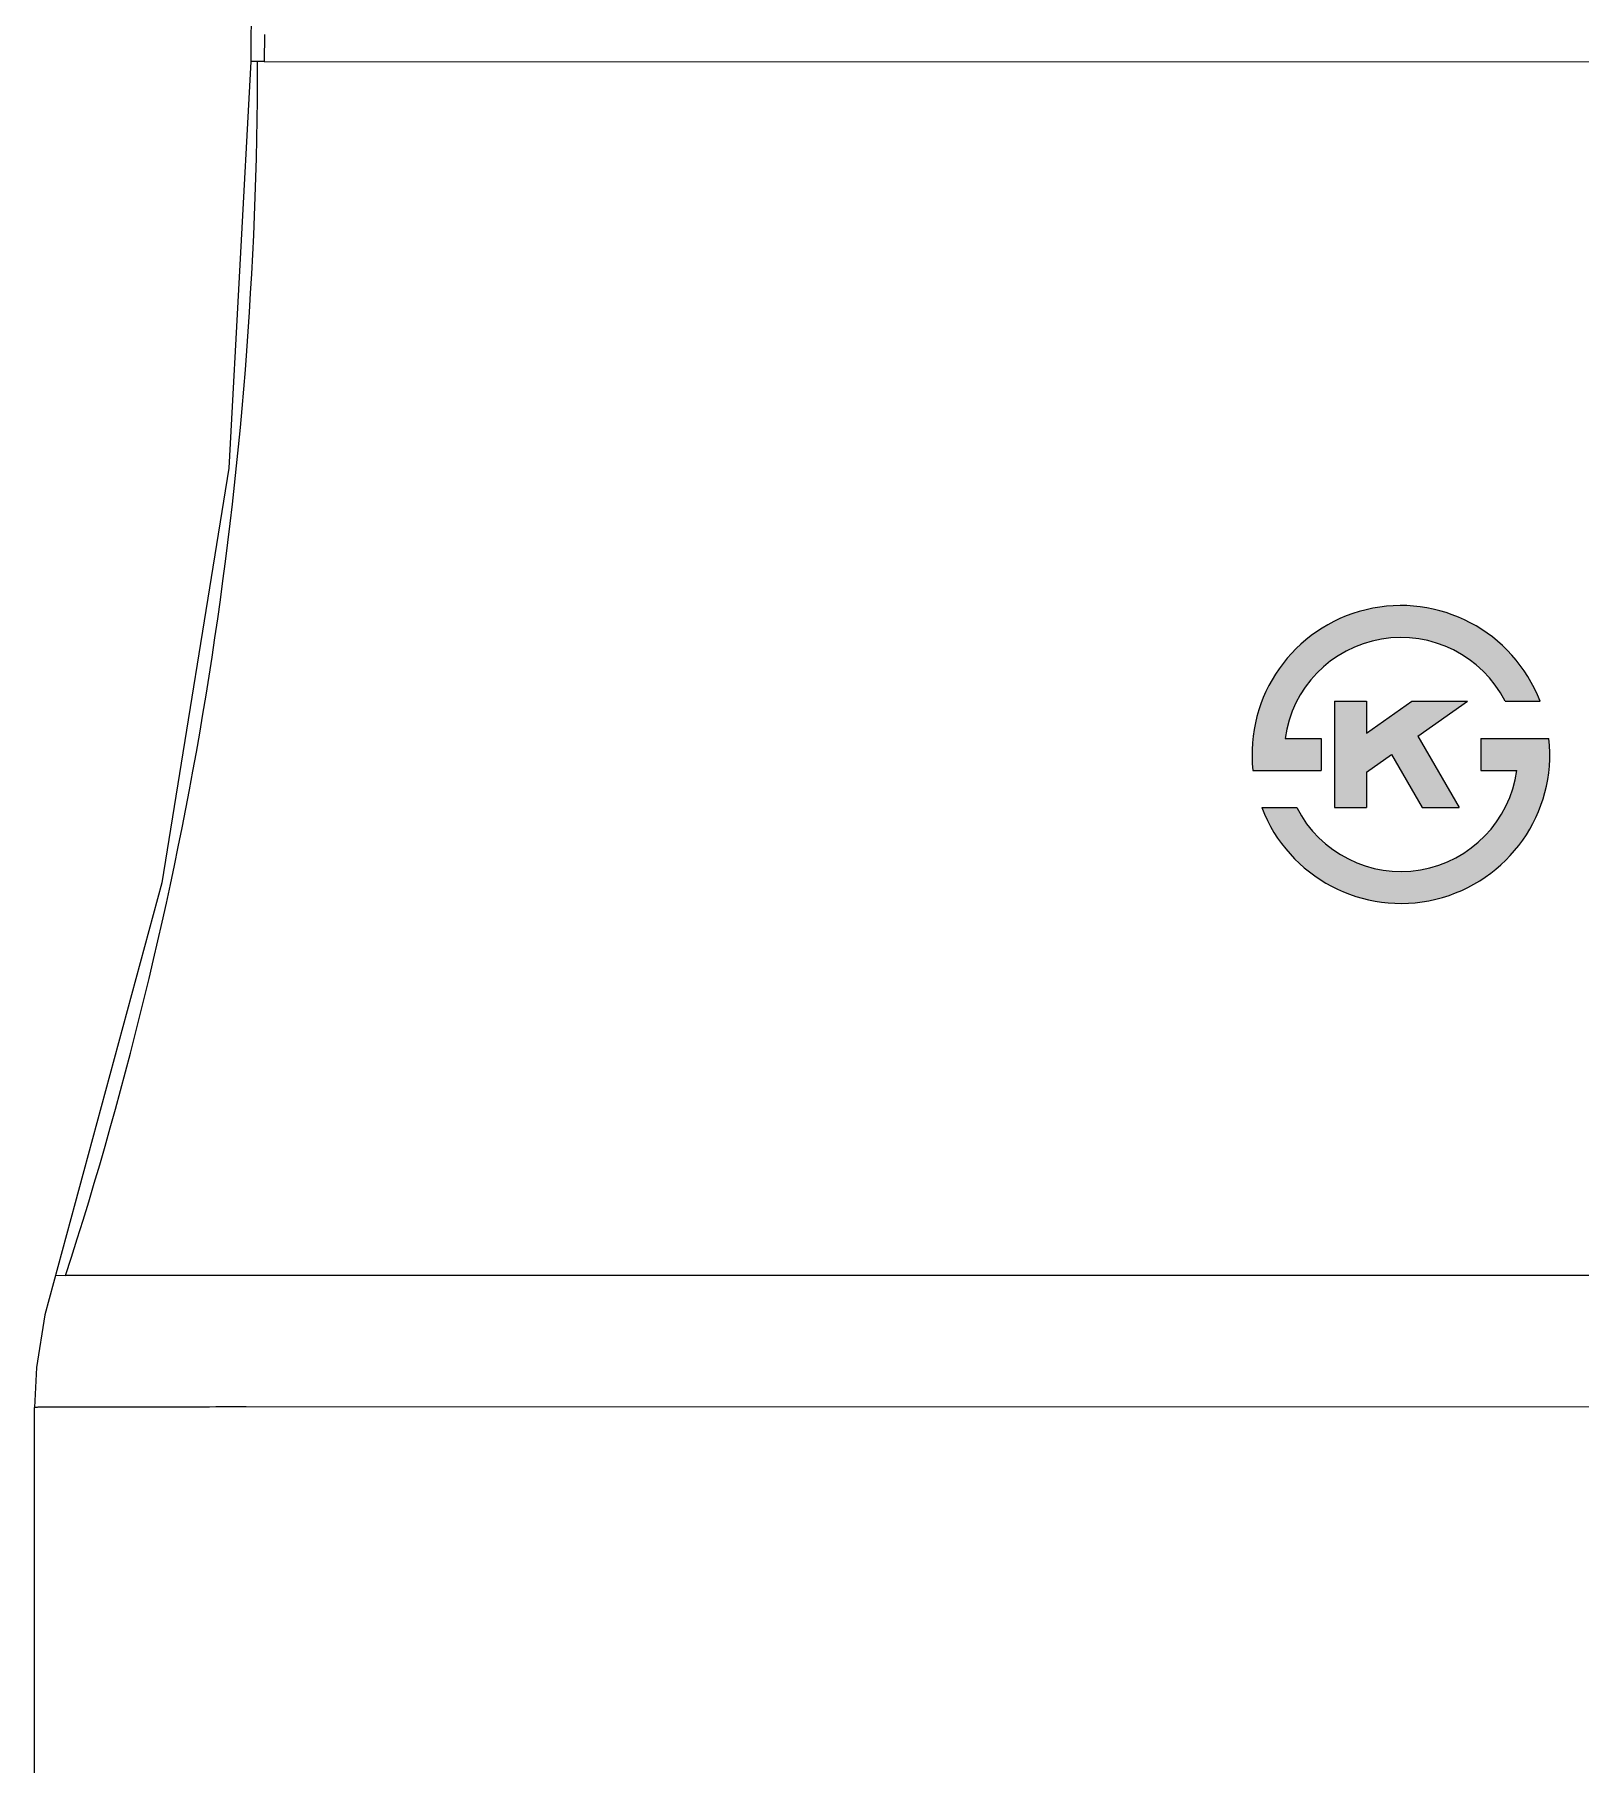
# Model space of a CAD drawing. Extents: x 39525 to 40119, y 15845 to 16265.
# Drawn here: x 39892.48 to 39910.64, y 16019.34 to 16039.67 of the extents above; entities that cross this region are included whole.
import ezdxf

# ---------------------------------------------------------------- set-up
doc = ezdxf.new("R2010")
doc.units = 0
doc.header["$LTSCALE"] = 7
doc.header["$MEASUREMENT"] = 0
doc.layers.get('0').update_dxf_attribs({"color": 2, "linetype": 'CONTINUOUS'})
doc.layers.add('D', color=2, linetype='CONTINUOUS')

msp = doc.modelspace()

# ---------------------------------------------------------------- hatches: boundary and pattern name
at = {"layer": 'D'}
h = msp.add_hatch(color=256, dxfattribs=at)
h.paths.add_polyline_path([(39910.27423, 16031.395), (39909.47181, 16031.395), (39909.47181, 16031.02), (39909.89646, 16031.02, -0.73408159), (39907.30956, 16030.5825), (39906.89972, 16030.5825, 0.878721)])
h.paths.add_polyline_path([(39908.78381, 16030.5825), (39909.21682, 16030.5825), (39908.73132, 16031.42342), (39909.1467, 16031.71427), (39908.49281, 16031.7142), (39908.12806, 16031.4588), (39908.12806, 16031.71416), (39907.75306, 16031.71412), (39907.75306, 16030.5825), (39908.12806, 16030.5825), (39908.12806, 16031.00101), (39908.42296, 16031.2075)])
h.paths.add_polyline_path([(39909.1467, 16031.71427), (39909.31556, 16031.8325), (39908.66176, 16031.8325), (39908.49281, 16031.7142)], flags=17)
h.paths.add_polyline_path([(39908.12806, 16031.71416), (39908.12806, 16031.8325), (39907.75306, 16031.8325), (39907.75306, 16031.71412)], flags=17)
h.paths.add_polyline_path([(39907.59681, 16031.02), (39907.59681, 16031.395), (39907.17215, 16031.395, -0.06019991), (39907.25602, 16031.71407), (39906.85921, 16031.71403, 0.10058524), (39906.79438, 16031.02)])
h.paths.add_polyline_path([(39909.75905, 16031.8325), (39910.16889, 16031.8325, 0.71494442), (39906.85921, 16031.71403), (39907.25602, 16031.71407, -0.64536207)])

# ---------------------------------------------------------------- linework, layer by layer
at = {"color": 7, "linetype": 'Continuous'}
for p, q in [((39895.04507, 16048.43019), (39895.02002, 16039.35204)), ((39895.17847, 16039.66827), (39895.17522, 16039.35013)), ((39895.02002, 16039.35205), (39895.01957, 16039.35204)), ((39895.17515, 16039.35039), (39895.02002, 16039.35205)), ((39895.17522, 16039.35013), (39939.72825, 16039.34996)), ((39892.72591, 16025.08642), (39892.84255, 16025.08299)), ((39942.23174, 16025.08274), (39892.84258, 16025.08296)), ((39892.47822, 16017.35015), (39892.47822, 16023.53418)), ((39942.47822, 16023.53762), (39894.96528, 16023.53838))]:
    msp.add_line(p, q, dxfattribs=at)
for p, q in [((39907.75306, 16031.8325), (39908.12806, 16031.8325)), ((39907.75306, 16031.8325), (39907.75306, 16030.5825)), ((39908.12806, 16031.4588), (39908.66176, 16031.8325)), ((39908.12806, 16031.8325), (39908.12806, 16031.4588)), ((39908.66176, 16031.8325), (39909.31556, 16031.8325)), ((39908.73132, 16031.42342), (39909.31556, 16031.8325)), ((39909.75905, 16031.8325), (39910.16889, 16031.8325)), ((39908.73132, 16031.42342), (39909.21682, 16030.5825)), ((39907.17215, 16031.395), (39907.59681, 16031.395)), ((39907.59681, 16031.395), (39907.59681, 16031.02)), ((39909.47181, 16031.395), (39910.27423, 16031.395)), ((39909.47181, 16031.395), (39909.47181, 16031.02)), ((39906.79438, 16031.02), (39907.59681, 16031.02)), ((39908.12806, 16031.00101), (39908.42296, 16031.2075)), ((39908.42296, 16031.2075), (39908.78381, 16030.5825)), ((39909.47181, 16031.02), (39909.89646, 16031.02)), ((39908.12806, 16031.00101), (39908.12806, 16030.5825)), ((39906.89972, 16030.5825), (39907.30956, 16030.5825)), ((39907.75306, 16030.5825), (39908.12806, 16030.5825)), ((39908.78381, 16030.5825), (39909.21682, 16030.5825))]:
    msp.add_line(p, q)
for points in [[(39895.01957, 16039.35204), (39894.75911, 16034.57284), (39893.9748, 16029.69737)], [(39893.9748, 16029.69737), (39892.59865, 16024.6216), (39892.50048, 16024.00045), (39892.47822, 16023.5322)]]:
    msp.add_lwpolyline(points, dxfattribs=at)
msp.add_arc((39848.67339, 16039.37972), 46.42533, 342.064195, 359.964947, dxfattribs=at)
for radius, start, end in [(1.75, 20.924832, 186.15064), (1.375, 27.035692, 172.16252), (1.75, 200.924832, 6.15064), (1.375, 207.035692, 352.16252)]:
    msp.add_arc((39908.53431, 16031.2075), radius, start, end)
msp.add_open_spline([(39894.96528, 16023.53838), (39894.77365, 16023.53828), (39894.41466, 16023.53806), (39893.91314, 16023.53766), (39893.54142, 16023.53725), (39893.28162, 16023.53709), (39893.11531, 16023.53712), (39892.96823, 16023.53731), (39892.8405, 16023.53776), (39892.73221, 16023.53801), (39892.64343, 16023.53764), (39892.58168, 16023.53665), (39892.54206, 16023.53552), (39892.51977, 16023.53464), (39892.50226, 16023.53394), (39892.49108, 16023.53307), (39892.48413, 16023.53294), (39892.48132, 16023.53213), (39892.47839, 16023.53303), (39892.47822, 16023.5322)], degree=3, knots=[0, 0, 0, 0, 0.23113951, 0.43301422, 0.60493113, 0.67949406, 0.74638205, 0.80553675, 0.85690386, 0.9004491, 0.93614858, 0.96398678, 0.97495074, 0.98393774, 0.99094215, 0.99595803, 0.99771836, 0.99897925, 1, 1, 1, 1], dxfattribs=at)

doc.saveas('drawing.dxf')
